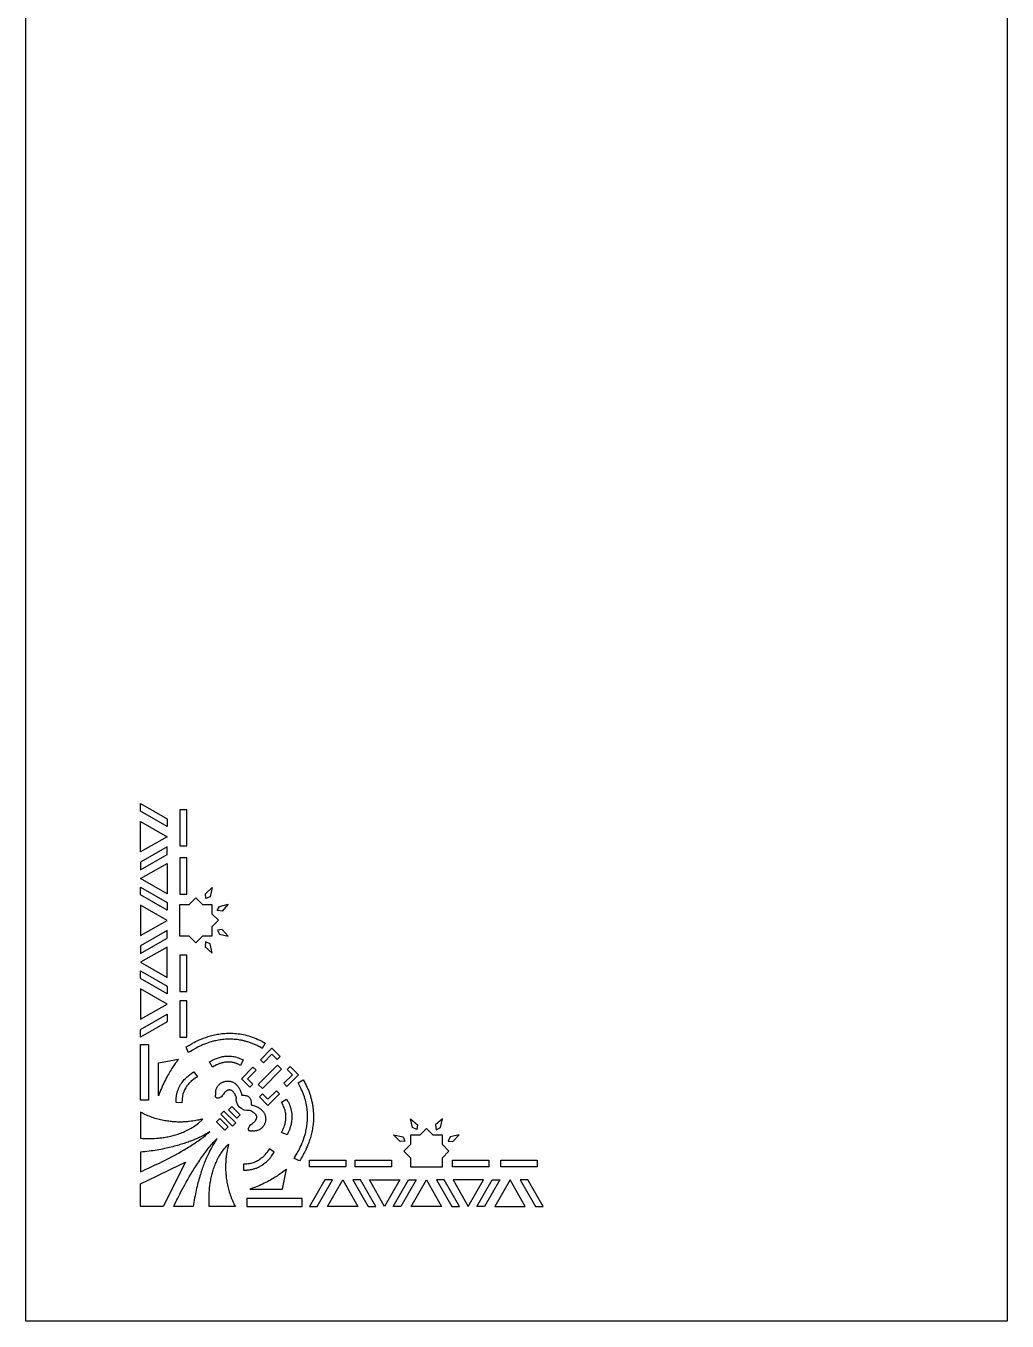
# Model space of a CAD drawing. Extents: x 3293 to 3978, y -2540 to -450.
# Drawn here: x 3293 to 3978, y -2540 to -1636 of the extents above; entities that cross this region are included whole.
import ezdxf

# ---------------------------------------------------------------- set-up
doc = ezdxf.new("R2010")
doc.units = 0
doc.header["$MEASUREMENT"] = 0
doc.layers.add('LAYER_1', color=18, linetype='CONTINUOUS')

msp = doc.modelspace()

# ---------------------------------------------------------------- linework, layer by layer
at = {"layer": 'LAYER_1'}
for points in [[(3978.17, -2539.86), (3293.17, -2539.86), (3293.17, -449.86), (3978.17, -449.86)], [(3391.74, -2194.61), (3373.17, -2183.95), (3373.17, -2182.85), (3373.18, -2178.58), (3391.74, -2189.23)], [(3405.47, -2208.21), (3405.47, -2182.9), (3400.75, -2182.9), (3400.75, -2208.21)], [(3391.74, -2201.73), (3391.74, -2201.73), (3373.17, -2212.32), (3373.17, -2201.73), (3373.17, -2201.73), (3373.17, -2201.73), (3373.17, -2191.14), (3391.74, -2201.73)], [(3391.74, -2214.23), (3391.74, -2208.85), (3373.17, -2219.52), (3373.17, -2220.61), (3373.18, -2224.88)], [(3373.17, -2230.93), (3391.74, -2220.35), (3391.74, -2230.93), (3391.74, -2241.52)], [(3405.47, -2241.89), (3405.47, -2216.58), (3400.75, -2216.58), (3400.75, -2241.89)], [(3391.74, -2253.02), (3373.17, -2242.35), (3373.17, -2241.26), (3373.18, -2236.99), (3391.74, -2247.64)], [(3418.73, -2244.88), (3418.51, -2241.62), (3423.11, -2237.27), (3421.85, -2243.63)], [(3391.74, -2260.13), (3391.74, -2260.13), (3373.17, -2249.55), (3373.17, -2260.13), (3373.17, -2260.13), (3373.17, -2260.14), (3373.17, -2270.72), (3391.74, -2260.14)], [(3400.75, -2260.08), (3400.75, -2249.04), (3400.75, -2248.97), (3407.24, -2248.97), (3411.84, -2244.38), (3416.44, -2248.97), (3422.93, -2248.97), (3422.94, -2255.47), (3427.53, -2260.08), (3422.94, -2264.68), (3422.93, -2271.18), (3416.44, -2271.19), (3411.84, -2275.78), (3407.24, -2271.19), (3400.75, -2271.18), (3400.75, -2271.12)], [(3426.76, -2253.28), (3428.22, -2250.35), (3434.42, -2248.9), (3430.1, -2253.78)], [(3391.74, -2272.63), (3391.74, -2267.25), (3373.17, -2277.92), (3373.17, -2279.01), (3373.18, -2283.28)], [(3426.86, -2266.93), (3428.29, -2269.78), (3434.32, -2271.19), (3430.11, -2266.44)], [(3418.66, -2275.16), (3418.44, -2278.51), (3423.18, -2283), (3421.88, -2276.44)], [(3391.74, -2289.34), (3391.74, -2278.75), (3373.17, -2289.34), (3391.74, -2299.92)], [(3405.47, -2309.82), (3405.47, -2284.5), (3400.75, -2284.5), (3400.75, -2309.82)], [(3391.74, -2311.42), (3373.17, -2300.75), (3373.17, -2299.66), (3373.18, -2295.39), (3391.74, -2306.04)], [(3391.74, -2318.54), (3391.74, -2318.54), (3373.17, -2307.95), (3373.17, -2318.54), (3373.17, -2318.54), (3373.17, -2318.54), (3373.17, -2329.13), (3391.74, -2318.54)], [(3405.47, -2341.69), (3405.47, -2316.37), (3400.75, -2316.37), (3400.75, -2341.69)], [(3391.74, -2331.04), (3373.18, -2341.69), (3373.17, -2337.42), (3373.17, -2336.32), (3391.74, -2325.66)], [(3406.42, -2352.26), (3405.09, -2348.43), (3406.21, -2347.91), (3406.39, -2347.8), (3407.28, -2347.25), (3408.67, -2346.41), (3409.55, -2345.91), (3410.54, -2345.37), (3411.64, -2344.79), (3412.85, -2344.2), (3414.16, -2343.59), (3415.57, -2342.98), (3417.08, -2342.38), (3418.68, -2341.8), (3420.36, -2341.24), (3422.13, -2340.72), (3423.05, -2340.47), (3423.99, -2340.24), (3424.95, -2340.02), (3425.92, -2339.82), (3426.92, -2339.64), (3427.93, -2339.47), (3428.96, -2339.32), (3430.01, -2339.19), (3431.07, -2339.08), (3432.15, -2338.99), (3433.25, -2338.93), (3434.36, -2338.89), (3435.49, -2338.88), (3436.63, -2338.89), (3437.79, -2338.94), (3438.96, -2339.01), (3440.14, -2339.11), (3441.34, -2339.25), (3442.54, -2339.42), (3443.76, -2339.63), (3444.99, -2339.87), (3446.23, -2340.14), (3447.48, -2340.46), (3448.74, -2340.81), (3450.01, -2341.21), (3451.29, -2341.64), (3452.57, -2342.12), (3453.86, -2342.65), (3455.16, -2343.22), (3456.47, -2343.83), (3457.78, -2344.49), (3460.23, -2345.82), (3458.21, -2349.49), (3456.45, -2348.52), (3455.84, -2348.2), (3455.24, -2347.89), (3454.63, -2347.59), (3454.03, -2347.3), (3453.43, -2347.02), (3452.83, -2346.75), (3452.24, -2346.5), (3451.65, -2346.25), (3451.06, -2346.02), (3450.47, -2345.79), (3449.88, -2345.58), (3449.29, -2345.37), (3448.71, -2345.18), (3448.13, -2345), (3447.55, -2344.82), (3446.98, -2344.65), (3446.41, -2344.5), (3445.83, -2344.35), (3445.27, -2344.21), (3444.7, -2344.08), (3444.14, -2343.96), (3443.58, -2343.84), (3443.02, -2343.74), (3442.46, -2343.64), (3441.92, -2343.55), (3440.81, -2343.4), (3439.72, -2343.27), (3438.64, -2343.18), (3437.58, -2343.11), (3436.53, -2343.07), (3435.49, -2343.06), (3434.46, -2343.07), (3433.44, -2343.1), (3432.44, -2343.16), (3431.45, -2343.24), (3430.48, -2343.34), (3429.52, -2343.46), (3428.57, -2343.6), (3427.65, -2343.75), (3426.73, -2343.92), (3425.84, -2344.11), (3424.95, -2344.31), (3424.09, -2344.52), (3423.25, -2344.75), (3422.42, -2344.98), (3421.61, -2345.23), (3420.82, -2345.48), (3420.05, -2345.74), (3419.3, -2346.01), (3418.57, -2346.29), (3417.86, -2346.56), (3417.18, -2346.84), (3416.51, -2347.12), (3415.87, -2347.41), (3415.25, -2347.69), (3414.65, -2347.97), (3414.08, -2348.25), (3413.54, -2348.52), (3412.51, -2349.05), (3411.59, -2349.56), (3410.77, -2350.02), (3410.07, -2350.44), (3409.47, -2350.8), (3408.58, -2351.36), (3408.24, -2351.56), (3407.9, -2351.74)], [(3373.17, -2346.81), (3378.76, -2346.81), (3378.76, -2385.54), (3373.17, -2385.54)], [(3456.86, -2357.44), (3464.93, -2349.37), (3470.76, -2355.21), (3468.68, -2357.31), (3464.95, -2353.62), (3459.04, -2359.6)], [(3399.79, -2356.91), (3399.34, -2357.5), (3398.85, -2358.14), (3398.21, -2359), (3397.44, -2360.07), (3396.55, -2361.34), (3396.07, -2362.05), (3395.57, -2362.8), (3395.05, -2363.6), (3394.52, -2364.44), (3393.97, -2365.32), (3393.41, -2366.24), (3392.85, -2367.2), (3392.27, -2368.2), (3391.7, -2369.23), (3391.12, -2370.3), (3390.54, -2371.41), (3389.97, -2372.54), (3389.4, -2373.71), (3388.84, -2374.91), (3388.29, -2376.14), (3387.75, -2377.39), (3387.23, -2378.67), (3386.73, -2379.98), (3386.25, -2381.31), (3386.02, -2381.98), (3385.79, -2382.66), (3385.79, -2359.69)], [(3442.98, -2361.34), (3441.36, -2360.55), (3440.95, -2360.36), (3440.54, -2360.18), (3440.13, -2360.02), (3439.73, -2359.87), (3439.33, -2359.74), (3438.93, -2359.62), (3438.53, -2359.51), (3438.14, -2359.41), (3437.75, -2359.33), (3437.36, -2359.25), (3436.98, -2359.19), (3436.6, -2359.13), (3436.22, -2359.09), (3435.84, -2359.06), (3435.47, -2359.03), (3435.1, -2359.01), (3434.74, -2359.01), (3434.38, -2359.01), (3434.02, -2359.02), (3433.66, -2359.03), (3433.31, -2359.06), (3432.97, -2359.09), (3432.64, -2359.12), (3431.95, -2359.22), (3431.3, -2359.33), (3430.67, -2359.47), (3430.06, -2359.62), (3429.47, -2359.78), (3428.91, -2359.96), (3428.38, -2360.15), (3427.88, -2360.34), (3427.41, -2360.53), (3426.97, -2360.72), (3426.56, -2360.91), (3426.2, -2361.08), (3425.56, -2361.41), (3425.08, -2361.68), (3424.7, -2361.9), (3423.35, -2362.61), (3421.42, -2358.9), (3422.69, -2358.24), (3423.03, -2358.04), (3424.32, -2357.35), (3425.26, -2356.9), (3426.35, -2356.45), (3426.96, -2356.22), (3427.6, -2355.99), (3428.27, -2355.78), (3428.98, -2355.58), (3429.73, -2355.39), (3430.5, -2355.23), (3431.3, -2355.09), (3432.13, -2354.97), (3432.99, -2354.89), (3433.87, -2354.84), (3434.78, -2354.83), (3435.7, -2354.86), (3436.65, -2354.93), (3437.62, -2355.06), (3438.6, -2355.23), (3439.59, -2355.47), (3440.6, -2355.76), (3441.62, -2356.11), (3442.64, -2356.53), (3444.83, -2357.58)], [(3402.14, -2387.43), (3397.98, -2387.38), (3398.01, -2385.5), (3398.03, -2384.89), (3398.07, -2384.29), (3398.13, -2383.7), (3398.2, -2383.12), (3398.29, -2382.55), (3398.39, -2381.98), (3398.5, -2381.43), (3398.63, -2380.89), (3398.76, -2380.36), (3398.91, -2379.84), (3399.07, -2379.33), (3399.25, -2378.83), (3399.43, -2378.34), (3399.62, -2377.86), (3399.82, -2377.39), (3400.03, -2376.93), (3400.25, -2376.49), (3400.47, -2376.05), (3400.7, -2375.62), (3400.94, -2375.21), (3401.18, -2374.8), (3401.42, -2374.41), (3401.68, -2374.01), (3402.19, -2373.29), (3402.71, -2372.59), (3403.25, -2371.94), (3403.78, -2371.32), (3404.32, -2370.74), (3404.85, -2370.2), (3405.37, -2369.7), (3405.87, -2369.24), (3406.37, -2368.82), (3406.84, -2368.43), (3407.28, -2368.08), (3407.71, -2367.75), (3408.43, -2367.24), (3409, -2366.86), (3409.3, -2366.66), (3410.44, -2365.85), (3412.86, -2369.26), (3411.65, -2370.12), (3411.31, -2370.34), (3410.18, -2371.12), (3409.46, -2371.68), (3408.64, -2372.37), (3408.22, -2372.76), (3407.78, -2373.18), (3407.34, -2373.63), (3406.89, -2374.11), (3406.45, -2374.62), (3406.01, -2375.17), (3405.57, -2375.74), (3405.15, -2376.35), (3404.74, -2376.98), (3404.35, -2377.65), (3403.99, -2378.35), (3403.64, -2379.08), (3403.33, -2379.84), (3403.04, -2380.64), (3402.79, -2381.47), (3402.58, -2382.33), (3402.41, -2383.22), (3402.29, -2384.15), (3402.21, -2385.11)], [(3443.62, -2370.68), (3451.68, -2362.61), (3453.84, -2364.79), (3447.86, -2370.7), (3451.56, -2374.44), (3449.45, -2376.52)], [(3455.41, -2374.62), (3468.87, -2361.17), (3471.7, -2364), (3458.24, -2377.45)], [(3475.43, -2376.01), (3483.49, -2367.94), (3477.65, -2362.1), (3475.55, -2364.18), (3479.24, -2367.92), (3473.27, -2373.83)], [(3493.9, -2394.65), (3493.95, -2395.84), (3493.97, -2397.02), (3493.95, -2398.19), (3493.91, -2399.34), (3493.85, -2400.47), (3493.76, -2401.59), (3493.65, -2402.69), (3493.51, -2403.77), (3493.36, -2404.83), (3493.18, -2405.87), (3492.99, -2406.9), (3492.78, -2407.91), (3492.56, -2408.89), (3492.32, -2409.86), (3492.07, -2410.8), (3491.8, -2411.72), (3491.53, -2412.62), (3491.25, -2413.5), (3490.96, -2414.36), (3490.66, -2415.19), (3490.36, -2416), (3490.05, -2416.79), (3489.74, -2417.55), (3489.43, -2418.29), (3489.11, -2419), (3488.8, -2419.69), (3488.49, -2420.35), (3487.88, -2421.59), (3487.29, -2422.72), (3486.74, -2423.74), (3486.22, -2424.64), (3485.76, -2425.42), (3485.36, -2426.07), (3484.81, -2426.95), (3484.12, -2428.08), (3480.41, -2426.47), (3481.06, -2425.08), (3481.25, -2424.76), (3481.8, -2423.88), (3482.61, -2422.53), (3483.09, -2421.7), (3483.6, -2420.75), (3484.15, -2419.7), (3484.72, -2418.55), (3485.3, -2417.29), (3485.88, -2415.95), (3486.45, -2414.51), (3487.01, -2412.98), (3487.54, -2411.38), (3488.04, -2409.68), (3488.27, -2408.82), (3488.49, -2407.93), (3488.7, -2407.02), (3488.89, -2406.09), (3489.07, -2405.15), (3489.23, -2404.19), (3489.37, -2403.21), (3489.49, -2402.22), (3489.6, -2401.21), (3489.68, -2400.18), (3489.74, -2399.15), (3489.77, -2398.09), (3489.79, -2397.03), (3489.77, -2395.95), (3489.73, -2394.86), (3489.66, -2393.75), (3489.56, -2392.64), (3489.43, -2391.51), (3489.27, -2390.37), (3489.08, -2389.22), (3488.85, -2388.06), (3488.59, -2386.89), (3488.29, -2385.7), (3487.96, -2384.51), (3487.58, -2383.31), (3487.17, -2382.11), (3486.72, -2380.89), (3486.22, -2379.66), (3485.68, -2378.43), (3485.1, -2377.19), (3484.47, -2375.94), (3483.17, -2373.54), (3486.82, -2371.53), (3487.81, -2373.33), (3488.17, -2374.01), (3488.52, -2374.68), (3488.85, -2375.36), (3489.18, -2376.03), (3489.49, -2376.7), (3489.79, -2377.37), (3490.07, -2378.04), (3490.35, -2378.71), (3490.61, -2379.37), (3490.86, -2380.04), (3491.11, -2380.7), (3491.34, -2381.36), (3491.56, -2382.02), (3491.77, -2382.67), (3491.97, -2383.33), (3492.15, -2383.98), (3492.33, -2384.63), (3492.5, -2385.27), (3492.66, -2385.92), (3492.81, -2386.56), (3492.94, -2387.2), (3493.07, -2387.84), (3493.19, -2388.47), (3493.3, -2389.1), (3493.4, -2389.74), (3493.58, -2390.98), (3493.72, -2392.22), (3493.83, -2393.44)], [(3462.18, -2389.25), (3470.25, -2381.18), (3468.07, -2379.03), (3462.16, -2385), (3458.43, -2381.31), (3456.35, -2383.41)], [(3471.55, -2387.08), (3475.15, -2384.99), (3476.1, -2386.61), (3476.39, -2387.15), (3476.66, -2387.68), (3476.92, -2388.22), (3477.16, -2388.75), (3477.38, -2389.29), (3477.58, -2389.82), (3477.77, -2390.35), (3477.94, -2390.88), (3478.09, -2391.4), (3478.23, -2391.93), (3478.36, -2392.45), (3478.47, -2392.97), (3478.56, -2393.48), (3478.65, -2393.99), (3478.72, -2394.49), (3478.77, -2394.99), (3478.82, -2395.49), (3478.85, -2395.98), (3478.87, -2396.46), (3478.89, -2396.94), (3478.89, -2397.41), (3478.88, -2397.88), (3478.86, -2398.35), (3478.8, -2399.23), (3478.71, -2400.1), (3478.59, -2400.94), (3478.45, -2401.74), (3478.29, -2402.51), (3478.11, -2403.24), (3477.92, -2403.94), (3477.73, -2404.6), (3477.52, -2405.22), (3477.32, -2405.79), (3477.12, -2406.32), (3476.92, -2406.82), (3476.57, -2407.64), (3476.28, -2408.25), (3476.12, -2408.57), (3475.56, -2409.85), (3471.73, -2408.19), (3472.32, -2406.82), (3472.5, -2406.45), (3473.06, -2405.21), (3473.4, -2404.36), (3473.74, -2403.34), (3473.9, -2402.79), (3474.06, -2402.21), (3474.21, -2401.59), (3474.35, -2400.95), (3474.46, -2400.28), (3474.56, -2399.59), (3474.64, -2398.87), (3474.69, -2398.14), (3474.71, -2397.38), (3474.7, -2396.61), (3474.65, -2395.82), (3474.57, -2395.02), (3474.45, -2394.2), (3474.28, -2393.37), (3474.07, -2392.53), (3473.81, -2391.69), (3473.49, -2390.83), (3473.12, -2389.97), (3472.69, -2389.1)], [(3373.17, -2394.04), (3373.17, -2412.26), (3373.29, -2412.26), (3373.56, -2412.27), (3374.5, -2412.33), (3375.17, -2412.36), (3375.95, -2412.4), (3376.85, -2412.42), (3377.86, -2412.44), (3378.97, -2412.45), (3380.17, -2412.43), (3381.46, -2412.4), (3382.83, -2412.33), (3384.28, -2412.24), (3385.02, -2412.18), (3385.79, -2412.11), (3386.57, -2412.03), (3387.36, -2411.94), (3388.16, -2411.84), (3388.98, -2411.73), (3389.81, -2411.6), (3390.65, -2411.46), (3391.5, -2411.31), (3392.36, -2411.15), (3393.23, -2410.97), (3394.11, -2410.78), (3394.99, -2410.57), (3395.88, -2410.34), (3396.77, -2410.1), (3397.67, -2409.85), (3398.57, -2409.57), (3399.47, -2409.28), (3400.37, -2408.97), (3401.28, -2408.64), (3402.18, -2408.28), (3403.09, -2407.91), (3403.99, -2407.52), (3404.89, -2407.11), (3405.79, -2406.68), (3406.68, -2406.22), (3407.56, -2405.74), (3408.44, -2405.24), (3409.32, -2404.71), (3410.18, -2404.16), (3411.04, -2403.58), (3411.89, -2402.98), (3412.73, -2402.36), (3413.56, -2401.7), (3414.37, -2401.02), (3415.17, -2400.31), (3415.57, -2399.95), (3415.96, -2399.57), (3416.35, -2399.2), (3416.74, -2398.81), (3416.64, -2398.82), (3416.42, -2398.88), (3415.64, -2399.08), (3415.09, -2399.21), (3414.43, -2399.37), (3413.68, -2399.54), (3412.83, -2399.71), (3411.89, -2399.9), (3410.86, -2400.08), (3409.74, -2400.25), (3408.54, -2400.41), (3407.27, -2400.56), (3406.6, -2400.63), (3405.92, -2400.69), (3405.22, -2400.74), (3404.5, -2400.79), (3403.76, -2400.83), (3403.01, -2400.86), (3402.24, -2400.89), (3401.46, -2400.9), (3400.66, -2400.91), (3399.85, -2400.9), (3399.03, -2400.88), (3398.19, -2400.85), (3397.34, -2400.81), (3396.47, -2400.76), (3395.6, -2400.69), (3394.71, -2400.61), (3393.81, -2400.52), (3392.9, -2400.4), (3391.98, -2400.28), (3391.05, -2400.13), (3390.11, -2399.97), (3389.17, -2399.79), (3388.21, -2399.6), (3387.24, -2399.38), (3386.27, -2399.15), (3385.29, -2398.89), (3384.31, -2398.62), (3383.32, -2398.32), (3382.32, -2398), (3381.32, -2397.66), (3380.31, -2397.29), (3379.3, -2396.9), (3378.29, -2396.49), (3377.27, -2396.05), (3376.25, -2395.59), (3375.23, -2395.1), (3374.2, -2394.59)], [(3439.62, -2401.45), (3437.36, -2403.72), (3429.15, -2395.51), (3431.41, -2393.25)], [(3434.68, -2392.39), (3436.94, -2390.12), (3442.74, -2395.92), (3440.48, -2398.18)], [(3434.37, -2404.29), (3432.11, -2406.56), (3426.31, -2400.76), (3428.57, -2398.49)], [(3565.99, -2406.17), (3563.13, -2404.74), (3561.73, -2398.71), (3566.47, -2402.92)], [(3579.63, -2406.27), (3582.57, -2404.81), (3584.01, -2398.61), (3579.13, -2402.93)], [(3421.53, -2407.7), (3421.44, -2407.75), (3421.27, -2407.85), (3420.67, -2408.23), (3419.71, -2408.8), (3419.1, -2409.15), (3418.41, -2409.55), (3417.62, -2409.98), (3416.74, -2410.44), (3415.77, -2410.93), (3414.71, -2411.44), (3413.56, -2411.98), (3412.31, -2412.54), (3410.97, -2413.12), (3409.53, -2413.7), (3408, -2414.3), (3407.2, -2414.6), (3406.38, -2414.9), (3405.53, -2415.2), (3404.66, -2415.5), (3403.76, -2415.8), (3402.84, -2416.1), (3401.89, -2416.4), (3400.92, -2416.7), (3399.92, -2416.99), (3398.9, -2417.28), (3397.86, -2417.57), (3396.79, -2417.86), (3395.7, -2418.14), (3394.58, -2418.42), (3393.43, -2418.7), (3392.26, -2418.97), (3391.07, -2419.23), (3389.84, -2419.49), (3388.6, -2419.74), (3387.33, -2419.98), (3386.03, -2420.22), (3384.71, -2420.45), (3383.36, -2420.67), (3381.98, -2420.89), (3380.58, -2421.09), (3379.16, -2421.29), (3377.7, -2421.47), (3376.23, -2421.65), (3374.72, -2421.81), (3373.19, -2421.97), (3373.17, -2435.59), (3373.63, -2435.38), (3374.76, -2434.88), (3376.51, -2434.11), (3378.79, -2433.08), (3381.53, -2431.82), (3383.05, -2431.1), (3384.66, -2430.33), (3386.35, -2429.51), (3388.11, -2428.65), (3389.93, -2427.74), (3391.8, -2426.79), (3393.72, -2425.8), (3395.67, -2424.77), (3397.65, -2423.7), (3399.64, -2422.6), (3401.64, -2421.47), (3403.64, -2420.32), (3405.63, -2419.13), (3406.62, -2418.53), (3407.6, -2417.93), (3408.57, -2417.31), (3409.54, -2416.7), (3410.49, -2416.08), (3411.44, -2415.45), (3412.37, -2414.82), (3413.29, -2414.19), (3414.19, -2413.55), (3415.09, -2412.91), (3415.96, -2412.27), (3416.82, -2411.62), (3417.66, -2410.97), (3418.47, -2410.32), (3419.27, -2409.67), (3420.05, -2409.01), (3420.8, -2408.36)], [(3426.74, -2412.33), (3426.69, -2412.42), (3426.58, -2412.58), (3426.17, -2413.17), (3425.55, -2414.09), (3425.16, -2414.68), (3424.73, -2415.35), (3424.27, -2416.12), (3423.76, -2416.97), (3423.22, -2417.91), (3422.65, -2418.95), (3422.05, -2420.07), (3421.42, -2421.28), (3420.78, -2422.59), (3420.12, -2424), (3419.45, -2425.49), (3419.11, -2426.28), (3418.76, -2427.08), (3418.42, -2427.92), (3418.07, -2428.77), (3417.72, -2429.65), (3417.38, -2430.56), (3417.03, -2431.49), (3416.68, -2432.44), (3416.33, -2433.42), (3415.99, -2434.42), (3415.64, -2435.45), (3415.3, -2436.5), (3414.96, -2437.58), (3414.62, -2438.69), (3414.29, -2439.81), (3413.96, -2440.97), (3413.63, -2442.15), (3413.31, -2443.35), (3413, -2444.59), (3412.69, -2445.84), (3412.38, -2447.13), (3412.08, -2448.43), (3411.79, -2449.77), (3411.5, -2451.13), (3411.23, -2452.52), (3410.96, -2453.93), (3410.7, -2455.37), (3410.44, -2456.84), (3410.2, -2458.34), (3409.97, -2459.86), (3396.37, -2459.85), (3396.44, -2459.65), (3396.6, -2459.27), (3396.84, -2458.74), (3397.15, -2458.05), (3397.55, -2457.21), (3398.02, -2456.25), (3398.56, -2455.15), (3399.16, -2453.94), (3399.84, -2452.62), (3400.57, -2451.2), (3401.36, -2449.69), (3402.21, -2448.09), (3403.12, -2446.43), (3404.07, -2444.69), (3405.08, -2442.9), (3406.13, -2441.07), (3407.22, -2439.19), (3408.35, -2437.29), (3409.51, -2435.36), (3410.72, -2433.42), (3411.95, -2431.47), (3413.21, -2429.54), (3413.85, -2428.57), (3414.49, -2427.61), (3415.15, -2426.65), (3415.8, -2425.71), (3416.46, -2424.77), (3417.13, -2423.83), (3417.8, -2422.91), (3418.48, -2422), (3419.15, -2421.1), (3419.83, -2420.22), (3420.52, -2419.35), (3421.2, -2418.49), (3421.89, -2417.65), (3422.58, -2416.83), (3423.27, -2416.03), (3423.97, -2415.24), (3424.66, -2414.48), (3425.35, -2413.74), (3426.05, -2413.02)], [(3557.76, -2414.37), (3554.4, -2414.59), (3549.91, -2409.86), (3556.47, -2411.15)], [(3572.84, -2432.28), (3583.87, -2432.28), (3583.94, -2432.28), (3583.95, -2425.79), (3588.54, -2421.19), (3583.95, -2416.59), (3583.94, -2410.1), (3577.44, -2410.09), (3572.84, -2405.5), (3568.23, -2410.09), (3561.73, -2410.1), (3561.72, -2416.59), (3557.13, -2421.19), (3561.72, -2425.79), (3561.73, -2432.28), (3561.8, -2432.28)], [(3588.03, -2414.3), (3591.29, -2414.52), (3595.64, -2409.92), (3589.28, -2411.18)], [(3439.44, -2459.86), (3421.22, -2459.86), (3421.23, -2459.74), (3421.21, -2459.48), (3421.16, -2458.53), (3421.12, -2457.86), (3421.09, -2457.08), (3421.06, -2456.18), (3421.04, -2455.17), (3421.04, -2454.06), (3421.05, -2452.86), (3421.09, -2451.57), (3421.15, -2450.2), (3421.24, -2448.75), (3421.3, -2448.01), (3421.37, -2447.24), (3421.45, -2446.47), (3421.54, -2445.67), (3421.65, -2444.87), (3421.76, -2444.05), (3421.88, -2443.22), (3422.02, -2442.38), (3422.17, -2441.53), (3422.34, -2440.67), (3422.51, -2439.8), (3422.71, -2438.93), (3422.92, -2438.04), (3423.14, -2437.16), (3423.38, -2436.26), (3423.64, -2435.37), (3423.91, -2434.46), (3424.21, -2433.56), (3424.52, -2432.66), (3424.85, -2431.75), (3425.2, -2430.85), (3425.57, -2429.94), (3425.96, -2429.04), (3426.37, -2428.14), (3426.81, -2427.25), (3427.27, -2426.35), (3427.74, -2425.47), (3428.25, -2424.59), (3428.77, -2423.71), (3429.32, -2422.85), (3429.9, -2421.99), (3430.5, -2421.14), (3431.13, -2420.3), (3431.78, -2419.47), (3432.46, -2418.66), (3433.17, -2417.86), (3433.54, -2417.46), (3433.91, -2417.07), (3434.29, -2416.68), (3434.68, -2416.29), (3434.66, -2416.39), (3434.61, -2416.61), (3434.41, -2417.39), (3434.27, -2417.94), (3434.12, -2418.6), (3433.95, -2419.35), (3433.77, -2420.2), (3433.59, -2421.14), (3433.41, -2422.18), (3433.24, -2423.29), (3433.07, -2424.49), (3432.92, -2425.76), (3432.86, -2426.43), (3432.8, -2427.11), (3432.74, -2427.82), (3432.69, -2428.53), (3432.65, -2429.27), (3432.62, -2430.02), (3432.6, -2430.79), (3432.58, -2431.57), (3432.58, -2432.37), (3432.58, -2433.18), (3432.6, -2434), (3432.63, -2434.84), (3432.67, -2435.69), (3432.73, -2436.56), (3432.79, -2437.43), (3432.87, -2438.32), (3432.97, -2439.22), (3433.08, -2440.13), (3433.21, -2441.05), (3433.35, -2441.98), (3433.51, -2442.92), (3433.69, -2443.87), (3433.89, -2444.82), (3434.1, -2445.79), (3434.34, -2446.76), (3434.59, -2447.74), (3434.87, -2448.72), (3435.17, -2449.71), (3435.49, -2450.71), (3435.83, -2451.71), (3436.19, -2452.72), (3436.58, -2453.73), (3436.99, -2454.74), (3437.43, -2455.76), (3437.89, -2456.78), (3438.38, -2457.8), (3438.9, -2458.83)], [(3445.01, -2430.3), (3445.06, -2434.46), (3446.94, -2434.43), (3447.55, -2434.41), (3448.15, -2434.37), (3448.74, -2434.31), (3449.32, -2434.24), (3449.89, -2434.15), (3450.46, -2434.05), (3451.01, -2433.94), (3451.55, -2433.82), (3452.08, -2433.68), (3452.6, -2433.53), (3453.11, -2433.37), (3453.61, -2433.19), (3454.1, -2433.01), (3454.58, -2432.82), (3455.05, -2432.62), (3455.51, -2432.41), (3455.95, -2432.2), (3456.39, -2431.97), (3456.82, -2431.74), (3457.23, -2431.5), (3457.64, -2431.26), (3458.03, -2431.02), (3458.43, -2430.76), (3459.15, -2430.25), (3459.85, -2429.73), (3460.51, -2429.19), (3461.12, -2428.66), (3461.7, -2428.12), (3462.24, -2427.59), (3462.74, -2427.07), (3463.2, -2426.57), (3463.62, -2426.07), (3464.01, -2425.6), (3464.36, -2425.16), (3464.69, -2424.73), (3465.2, -2424.01), (3465.58, -2423.44), (3465.78, -2423.14), (3466.59, -2422.01), (3463.18, -2419.58), (3462.32, -2420.79), (3462.1, -2421.14), (3461.32, -2422.26), (3460.76, -2422.98), (3460.07, -2423.8), (3459.68, -2424.22), (3459.26, -2424.66), (3458.81, -2425.1), (3458.33, -2425.55), (3457.82, -2425.99), (3457.27, -2426.43), (3456.7, -2426.87), (3456.09, -2427.29), (3455.46, -2427.7), (3454.79, -2428.09), (3454.09, -2428.45), (3453.36, -2428.8), (3452.6, -2429.11), (3451.8, -2429.4), (3450.97, -2429.65), (3450.11, -2429.86), (3449.22, -2430.03), (3448.29, -2430.15), (3447.33, -2430.23)], [(3388.93, -2459.86), (3373.17, -2459.86), (3373.17, -2444.07), (3384.26, -2438.68), (3394.4, -2433.77), (3399.63, -2431.25), (3404.59, -2428.86)], [(3491.23, -2427.56), (3516.54, -2427.56), (3516.54, -2432.28), (3491.23, -2432.28)], [(3523.09, -2427.56), (3548.41, -2427.56), (3548.41, -2432.28), (3523.09, -2432.28)], [(3591.02, -2427.56), (3616.33, -2427.56), (3616.33, -2432.28), (3591.02, -2432.28)], [(3624.7, -2427.56), (3650.01, -2427.56), (3650.01, -2432.28), (3624.7, -2432.28)], [(3475.16, -2433.87), (3474.58, -2434.31), (3473.94, -2434.8), (3473.07, -2435.44), (3472, -2436.22), (3470.73, -2437.1), (3470.03, -2437.58), (3469.28, -2438.08), (3468.48, -2438.6), (3467.64, -2439.13), (3466.76, -2439.68), (3465.84, -2440.24), (3464.88, -2440.81), (3463.88, -2441.38), (3462.84, -2441.96), (3461.77, -2442.54), (3460.67, -2443.11), (3459.53, -2443.69), (3458.36, -2444.26), (3457.17, -2444.82), (3455.94, -2445.36), (3454.68, -2445.9), (3453.4, -2446.42), (3452.1, -2446.92), (3450.77, -2447.4), (3450.1, -2447.63), (3449.42, -2447.86), (3472.39, -2447.86)], [(3501.88, -2441.29), (3491.23, -2459.85), (3495.5, -2459.86), (3496.59, -2459.86), (3507.26, -2441.29)], [(3514.37, -2441.29), (3514.38, -2441.29), (3524.96, -2459.86), (3514.38, -2459.86), (3514.37, -2459.86), (3514.37, -2459.86), (3503.79, -2459.86), (3514.37, -2441.29)], [(3521.49, -2441.29), (3532.16, -2459.86), (3533.25, -2459.86), (3537.52, -2459.85), (3526.87, -2441.29)], [(3543.58, -2441.29), (3554.16, -2441.29), (3543.58, -2459.86), (3532.99, -2441.29)], [(3560.28, -2441.29), (3565.66, -2441.29), (3554.99, -2459.86), (3553.9, -2459.86), (3549.63, -2459.85)], [(3572.78, -2441.29), (3572.78, -2441.29), (3583.37, -2459.86), (3572.78, -2459.86), (3572.78, -2459.86), (3572.78, -2459.86), (3562.19, -2459.86), (3572.78, -2441.29)], [(3579.9, -2441.29), (3590.56, -2459.86), (3591.65, -2459.86), (3595.93, -2459.85), (3585.28, -2441.29)], [(3601.98, -2459.86), (3612.57, -2441.29), (3601.98, -2441.29), (3591.39, -2441.29)], [(3618.68, -2441.29), (3624.06, -2441.29), (3613.4, -2459.86), (3612.3, -2459.86), (3608.03, -2459.85)], [(3631.18, -2441.29), (3631.18, -2441.29), (3620.59, -2459.86), (3631.18, -2459.86), (3631.18, -2459.86), (3631.18, -2459.86), (3641.77, -2459.86), (3631.18, -2441.29)], [(3638.3, -2441.29), (3648.97, -2459.86), (3650.06, -2459.86), (3654.33, -2459.85), (3643.68, -2441.29)], [(3486.1, -2459.86), (3486.1, -2454.28), (3447.37, -2454.28), (3447.37, -2459.86)]]:
    msp.add_lwpolyline(points, close=True, dxfattribs=at)
msp.add_lwpolyline([(3460.57, -2399.13), (3460.54, -2399.54), (3460.49, -2399.95), (3460.42, -2400.34), (3460.34, -2400.74), (3460.24, -2401.13), (3460.11, -2401.51), (3459.98, -2401.89), (3459.82, -2402.26), (3459.65, -2402.62), (3459.46, -2402.98), (3459.26, -2403.32), (3459.04, -2403.66), (3458.8, -2403.98), (3458.55, -2404.29), (3458.29, -2404.59), (3458.01, -2404.88), (3457.71, -2405.15), (3457.41, -2405.42), (3457.09, -2405.66), (3456.75, -2405.89), (3456.41, -2406.1), (3456.05, -2406.3), (3455.68, -2406.48), (3455.3, -2406.64), (3454.91, -2406.78), (3454.51, -2406.9), (3454.09, -2407), (3453.67, -2407.08), (3453.24, -2407.14), (3452.8, -2407.17), (3452.35, -2407.18), (3451.9, -2407.17), (3451.5, -2407.14), (3451.26, -2407.16), (3450.94, -2407.2), (3450.23, -2407.28), (3449.84, -2407.26), (3449.63, -2407.22), (3449.43, -2407.16), (3449.23, -2407.06), (3449.04, -2406.93), (3448.87, -2406.75), (3448.75, -2406.54), (3448.64, -2406.28), (3448.58, -2406.03), (3448.56, -2405.78), (3448.57, -2405.54), (3448.61, -2405.3), (3448.67, -2405.07), (3448.82, -2404.66), (3449.01, -2404.27), (3449.2, -2403.92), (3449.59, -2403.16), (3450.66, -2402.46), (3451.48, -2401.86), (3451.85, -2401.57), (3452.18, -2401.28), (3452.49, -2400.99), (3452.77, -2400.72), (3453.03, -2400.44), (3453.26, -2400.18), (3453.46, -2399.91), (3453.64, -2399.66), (3453.79, -2399.41), (3453.93, -2399.17), (3454.04, -2398.93), (3454.14, -2398.7), (3454.21, -2398.47), (3454.27, -2398.26), (3454.31, -2398.04), (3454.33, -2397.83), (3454.34, -2397.63), (3454.33, -2397.43), (3454.31, -2397.24), (3454.28, -2397.05), (3454.18, -2396.67), (3454.03, -2396.31), (3453.84, -2395.95), (3453.61, -2395.61), (3453.34, -2395.29), (3453.05, -2394.97), (3452.73, -2394.68), (3452.39, -2394.4), (3452.04, -2394.14), (3451.68, -2393.9), (3451.33, -2393.68), (3450.98, -2393.48), (3450.32, -2393.15), (3449.76, -2392.91), (3449.36, -2392.77), (3449.27, -2392.75, -0.519697), (3440.11, -2383.64), (3440.08, -2383.5), (3439.93, -2383.08), (3439.68, -2382.51), (3439.34, -2381.85), (3438.92, -2381.13), (3438.68, -2380.78), (3438.42, -2380.43), (3438.14, -2380.09), (3437.85, -2379.77), (3437.54, -2379.48), (3437.21, -2379.21), (3436.87, -2378.99), (3436.53, -2378.8), (3436.17, -2378.65), (3435.79, -2378.55), (3435.61, -2378.52), (3435.41, -2378.5), (3435.22, -2378.5), (3435.01, -2378.51), (3434.81, -2378.54), (3434.6, -2378.58), (3434.38, -2378.63), (3434.16, -2378.71), (3433.93, -2378.8), (3433.69, -2378.92), (3433.45, -2379.05), (3433.2, -2379.21), (3432.95, -2379.39), (3432.69, -2379.6), (3432.42, -2379.83), (3432.15, -2380.08), (3431.87, -2380.37), (3431.59, -2380.67), (3431.01, -2381.38), (3430.41, -2382.2), (3429.7, -2383.28), (3429.27, -2383.49), (3428.95, -2383.66), (3428.21, -2384.04), (3427.8, -2384.2), (3427.56, -2384.26), (3427.33, -2384.29), (3427.09, -2384.3), (3426.83, -2384.28), (3426.58, -2384.22), (3426.33, -2384.12), (3426.12, -2383.99), (3425.94, -2383.83), (3425.8, -2383.64), (3425.7, -2383.44), (3425.64, -2383.23), (3425.6, -2383.02), (3425.59, -2382.64), (3425.61, -2382.26), (3425.66, -2381.92), (3425.73, -2381.36), (3425.7, -2380.97), (3425.68, -2380.51), (3425.69, -2380.07), (3425.73, -2379.63), (3425.78, -2379.2), (3425.86, -2378.78), (3425.96, -2378.37), (3426.08, -2377.97), (3426.22, -2377.58), (3426.38, -2377.2), (3426.56, -2376.83), (3426.75, -2376.47), (3426.97, -2376.12), (3427.19, -2375.79), (3427.44, -2375.47), (3427.7, -2375.17), (3427.97, -2374.87), (3428.26, -2374.59), (3428.56, -2374.33), (3428.87, -2374.08), (3429.19, -2373.84), (3429.52, -2373.62), (3429.86, -2373.42), (3430.22, -2373.23), (3430.58, -2373.06), (3430.95, -2372.9), (3431.32, -2372.76), (3431.7, -2372.64), (3432.09, -2372.53), (3432.49, -2372.45), (3432.88, -2372.38), (3433.29, -2372.33), (3433.69, -2372.3), (3434.1, -2372.29), (3434.51, -2372.3), (3434.92, -2372.33), (3435.33, -2372.38), (3435.74, -2372.45), (3436.15, -2372.54), (3436.56, -2372.66), (3436.97, -2372.79), (3437.37, -2372.95), (3437.77, -2373.13), (3438.16, -2373.34), (3438.55, -2373.56), (3438.93, -2373.81), (3439.3, -2374.09), (3439.67, -2374.39), (3440.03, -2374.71), (3440.38, -2375.06), (3440.71, -2375.43), (3441.04, -2375.83), (3441.36, -2376.25), (3441.66, -2376.7), (3441.95, -2377.17), (3442.23, -2377.67), (3442.5, -2378.19), (3442.75, -2378.74), (3442.98, -2379.32), (3443.2, -2379.92), (3443.41, -2380.56), (3443.59, -2381.22), (3443.76, -2381.9), (3443.83, -2382.22), (3444.04, -2382.23), (3444.72, -2382.24), (3445.45, -2382.26), (3446.21, -2382.33), (3446.6, -2382.38), (3446.98, -2382.45), (3447.36, -2382.55), (3447.74, -2382.67), (3448.1, -2382.83), (3448.45, -2383.02), (3448.78, -2383.25), (3449.09, -2383.52), (3449.37, -2383.83), (3449.6, -2384.17), (3449.8, -2384.53), (3449.97, -2384.91), (3450.1, -2385.3), (3450.21, -2385.7), (3450.3, -2386.1), (3450.37, -2386.51), (3450.45, -2387.3), (3450.49, -2388.07), (3450.51, -2389.01), (3450.84, -2389.08), (3451.53, -2389.24), (3452.2, -2389.43), (3452.83, -2389.63), (3453.44, -2389.85), (3454.03, -2390.08), (3454.59, -2390.33), (3455.12, -2390.59), (3455.62, -2390.87), (3456.1, -2391.16), (3456.55, -2391.46), (3456.98, -2391.78), (3457.38, -2392.1), (3457.76, -2392.44), (3458.11, -2392.79), (3458.43, -2393.15), (3458.74, -2393.51), (3459.02, -2393.89), (3459.27, -2394.27), (3459.5, -2394.66), (3459.71, -2395.05), (3459.89, -2395.45), (3460.06, -2395.85), (3460.19, -2396.26), (3460.31, -2396.67), (3460.41, -2397.08), (3460.48, -2397.49), (3460.53, -2397.9), (3460.56, -2398.31), (3460.58, -2398.73)], format="xyb", close=True, dxfattribs=at)

doc.saveas('drawing.dxf')
